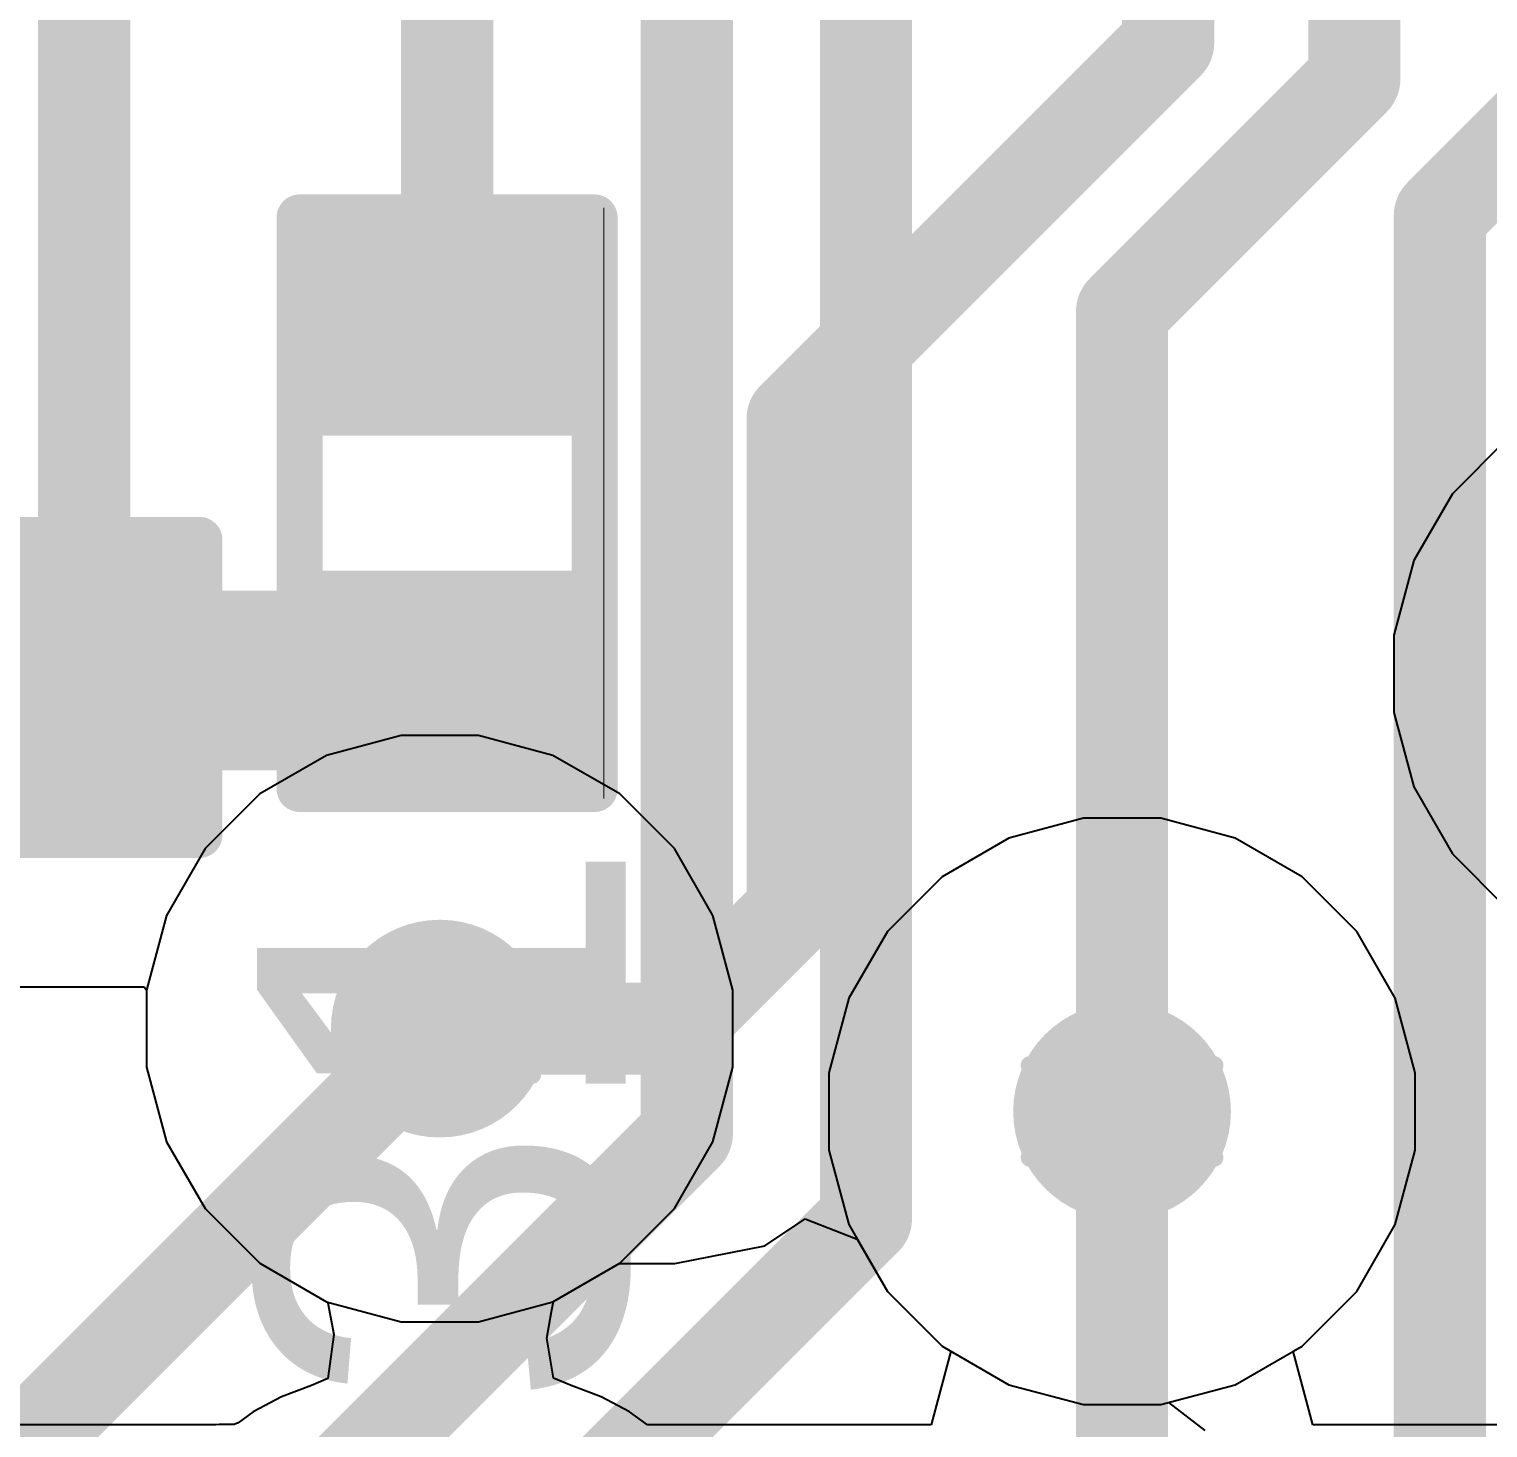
# Model space of a CAD drawing. Header units: inches. Extents: x -3 to 5437, y -3 to 5435.
# Drawn here: x 108.319 to 112.339, y 53.053 to 56.907 of the extents above; entities that cross this region are included whole.
import ezdxf

# ---------------------------------------------------------------- set-up
doc = ezdxf.new("R2010")
doc.units = ezdxf.units.IN
for name, color, linetype in [('Bottom Layer', 5, 'Continuous'), ('Bottom Solder', 6, 'Continuous'), ('Drill Drawing', 1, 'Continuous'), ('GND', 16, 'Continuous'), ('PWR', 76, 'Continuous'), ('Top Layer', 1, 'Continuous'), ('Top Overlay', 2, 'Continuous'), ('Top Paste', 8, 'Continuous'), ('Top Solder', 216, 'Continuous'), ('Via Holes', 16, 'Continuous')]:
    doc.layers.add(name, color=color, linetype=linetype)
doc.styles.add('Arial', font='', dxfattribs={"height": 0.2})
doc.styles.get('Arial').set_extended_font_data('Arial')

# ---------------------------------------------------------------- blocks, each defined once
blk = doc.blocks.new('C___0402_64')
at = {"layer": 'Top Layer'}
for points in [[(-0.6985, -0.3175), (-0.6985, 0.3175), (-0.2413, 0.3175), (-0.2413, -0.3175)], [(0.2413, -0.3175), (0.2413, 0.3175), (0.6985, 0.3175), (0.6985, -0.3175)]]:
    blk.add_hatch(color=1, dxfattribs=at).paths.add_polyline_path(points)
at = {"layer": 'Top Paste'}
for points in [[(-0.6985, -0.3175), (-0.6985, 0.3175), (-0.2413, 0.3175), (-0.2413, -0.3175)], [(0.2413, -0.3175), (0.2413, 0.3175), (0.6985, 0.3175), (0.6985, -0.3175)]]:
    blk.add_hatch(color=8, dxfattribs=at).paths.add_polyline_path(points)
at = {"layer": 'Top Solder'}
for points in [[(-0.7585, -0.3775), (-0.7585, 0.3775), (-0.1813, 0.3775), (-0.1813, -0.3775)], [(0.1813, -0.3775), (0.1813, 0.3775), (0.7585, 0.3775), (0.7585, -0.3775)]]:
    blk.add_hatch(color=216, dxfattribs=at).paths.add_polyline_path(points)
at = {"layer": 'Top Overlay'}
for points in [[(-0.7874, 0.4064, 0.127, 0.127, 0), (-0.7874, -0.4064, 0.127, 0.127, 0)], [(-0.2794, 0.4064, 0.127, 0.127, 0), (-0.7874, 0.4064, 0.127, 0.127, 0)], [(0.7874, 0.4064, 0.127, 0.127, 0), (0.2794, 0.4064, 0.127, 0.127, 0)], [(0.7874, 0.4064, 0.127, 0.127, 0), (0.7874, -0.4064, 0.127, 0.127, 0)], [(-0.2794, -0.4064, 0.127, 0.127, 0), (-0.7874, -0.4064, 0.127, 0.127, 0)], [(0.7874, -0.4064, 0.127, 0.127, 0), (0.2794, -0.4064, 0.127, 0.127, 0)]]:
    blk.add_lwpolyline(points, format="xyseb", dxfattribs=at)
for points in [[(-0.8191, 0.4064, 0.0635, 0.0635, 1), (-0.7556, 0.4064, 0.0635, 0.0635, 1)], [(-0.8191, 0.4064, 0.0635, 0.0635, 1), (-0.7556, 0.4064, 0.0635, 0.0635, 1)], [(-0.3111, 0.4064, 0.0635, 0.0635, 1), (-0.2477, 0.4064, 0.0635, 0.0635, 1)], [(0.2477, 0.4064, 0.0635, 0.0635, 1), (0.3111, 0.4064, 0.0635, 0.0635, 1)], [(0.7556, 0.4064, 0.0635, 0.0635, 1), (0.8191, 0.4064, 0.0635, 0.0635, 1)], [(0.7556, 0.4064, 0.0635, 0.0635, 1), (0.8191, 0.4064, 0.0635, 0.0635, 1)], [(-0.8191, -0.4064, 0.0635, 0.0635, 1), (-0.7556, -0.4064, 0.0635, 0.0635, 1)], [(-0.8191, -0.4064, 0.0635, 0.0635, 1), (-0.7556, -0.4064, 0.0635, 0.0635, 1)], [(-0.3111, -0.4064, 0.0635, 0.0635, 1), (-0.2477, -0.4064, 0.0635, 0.0635, 1)], [(0.2477, -0.4064, 0.0635, 0.0635, 1), (0.3111, -0.4064, 0.0635, 0.0635, 1)], [(0.7556, -0.4064, 0.0635, 0.0635, 1), (0.8191, -0.4064, 0.0635, 0.0635, 1)], [(0.7556, -0.4064, 0.0635, 0.0635, 1), (0.8191, -0.4064, 0.0635, 0.0635, 1)]]:
    blk.add_lwpolyline(points, format="xyseb", close=True, dxfattribs=at)
blk = doc.blocks.new('R___0402_441')
at = {"layer": 'Top Layer'}
for points in [[(-0.6985, -0.3175), (-0.6985, 0.3175), (-0.2413, 0.3175), (-0.2413, -0.3175)], [(0.2413, -0.3175), (0.2413, 0.3175), (0.6985, 0.3175), (0.6985, -0.3175)]]:
    blk.add_hatch(color=1, dxfattribs=at).paths.add_polyline_path(points)
at = {"layer": 'Top Paste'}
for points in [[(-0.6985, -0.3175), (-0.6985, 0.3175), (-0.2413, 0.3175), (-0.2413, -0.3175)], [(0.2413, -0.3175), (0.2413, 0.3175), (0.6985, 0.3175), (0.6985, -0.3175)]]:
    blk.add_hatch(color=8, dxfattribs=at).paths.add_polyline_path(points)
at = {"layer": 'Top Solder'}
for points in [[(-0.7535, -0.3725), (-0.7535, 0.3725), (-0.1863, 0.3725), (-0.1863, -0.3725)], [(0.1863, -0.3725), (0.1863, 0.3725), (0.7535, 0.3725), (0.7535, -0.3725)]]:
    blk.add_hatch(color=216, dxfattribs=at).paths.add_polyline_path(points)
at = {"layer": 'Top Overlay'}
for points in [[(-0.7874, 0.4064, 0.127, 0.127, 0), (0.7874, 0.4064, 0.127, 0.127, 0)], [(-0.7874, 0.4064, 0.127, 0.127, 0), (-0.7874, -0.4064, 0.127, 0.127, 0)], [(0.7874, 0.4064, 0.127, 0.127, 0), (0.7874, -0.4064, 0.127, 0.127, 0)], [(-0.7874, -0.4064, 0.127, 0.127, 0), (0.7874, -0.4064, 0.127, 0.127, 0)], [(-0.8128, -0.4318, 0.00323, 0.00323, 0), (0.8128, -0.4318, 0.00323, 0.00323, 0)]]:
    blk.add_lwpolyline(points, format="xyseb", dxfattribs=at)
for points in [[(-0.8191, 0.4064, 0.0635, 0.0635, 1), (-0.7556, 0.4064, 0.0635, 0.0635, 1)], [(-0.8191, 0.4064, 0.0635, 0.0635, 1), (-0.7556, 0.4064, 0.0635, 0.0635, 1)], [(0.7556, 0.4064, 0.0635, 0.0635, 1), (0.8191, 0.4064, 0.0635, 0.0635, 1)], [(0.7556, 0.4064, 0.0635, 0.0635, 1), (0.8191, 0.4064, 0.0635, 0.0635, 1)], [(-0.8191, -0.4064, 0.0635, 0.0635, 1), (-0.7556, -0.4064, 0.0635, 0.0635, 1)], [(-0.8191, -0.4064, 0.0635, 0.0635, 1), (-0.7556, -0.4064, 0.0635, 0.0635, 1)], [(0.7556, -0.4064, 0.0635, 0.0635, 1), (0.8191, -0.4064, 0.0635, 0.0635, 1)], [(0.7556, -0.4064, 0.0635, 0.0635, 1), (0.8191, -0.4064, 0.0635, 0.0635, 1)], [(-0.8136, -0.4318, 0.00161, 0.00161, 1), (-0.812, -0.4318, 0.00161, 0.00161, 1)], [(0.812, -0.4318, 0.00161, 0.00161, 1), (0.8136, -0.4318, 0.00161, 0.00161, 1)]]:
    blk.add_lwpolyline(points, format="xyseb", close=True, dxfattribs=at)

msp = doc.modelspace()

# ---------------------------------------------------------------- hatches: boundary and pattern name
at = {"layer": 'Bottom Layer'}
h = msp.add_hatch(color=5, dxfattribs=at)
edge = h.paths.add_edge_path()
edge.add_arc((109.4506, 54.1528), 0.3, 0, 360)
h = msp.add_hatch(color=5, dxfattribs=at)
edge = h.paths.add_edge_path()
edge.add_arc((111.3308, 53.9246), 0.3, 0, 360)
at = {"layer": 'Bottom Solder'}
h = msp.add_hatch(color=6, dxfattribs=at)
edge = h.paths.add_edge_path()
edge.add_arc((111.3308, 53.9246), 0.15, 0, 360)
at = {"layer": 'GND'}
h = msp.add_hatch(color=16, dxfattribs=at)
edge = h.paths.add_edge_path()
edge.add_arc((109.4506, 54.1528), 0.3, 0, 360)
h = msp.add_hatch(color=16, dxfattribs=at)
edge = h.paths.add_edge_path()
edge.add_arc((111.3308, 53.9246), 0.3, 0, 360)
at = {"layer": 'PWR'}
h = msp.add_hatch(color=76, dxfattribs=at)
edge = h.paths.add_edge_path()
edge.add_arc((109.4506, 54.1528), 0.3, 0, 360)
h = msp.add_hatch(color=76, dxfattribs=at)
edge = h.paths.add_edge_path()
edge.add_arc((111.3308, 53.9246), 0.3, 0, 360)
at = {"layer": 'Top Layer'}
msp.add_hatch(color=1, dxfattribs=at).paths.add_polyline_path([(108.2422, 54.8644), (109.7883, 54.8644), (109.7883, 55.3593), (108.2422, 55.3593)])
h = msp.add_hatch(color=1, dxfattribs=at)
edge = h.paths.add_edge_path()
edge.add_arc((109.4506, 54.1528), 0.3, 0, 360)
h = msp.add_hatch(color=1, dxfattribs=at)
edge = h.paths.add_edge_path()
edge.add_arc((111.3308, 53.9246), 0.3, 0, 360)
at = {"layer": 'Top Solder'}
h = msp.add_hatch(color=216, dxfattribs=at)
edge = h.paths.add_edge_path()
edge.add_arc((111.3308, 53.9246), 0.15, 0, 360)
at = {"layer": 'Via Holes'}
h = msp.add_hatch(color=7, dxfattribs=at)
edge = h.paths.add_edge_path()
edge.add_arc((109.4506, 54.1528), 0.15, 0, 360)
h = msp.add_hatch(color=7, dxfattribs=at)
edge = h.paths.add_edge_path()
edge.add_arc((111.3308, 53.9246), 0.15, 0, 360)

# ---------------------------------------------------------------- linework, layer by layer
at = {"layer": 'Bottom Layer'}
for points in [[(110.1316, 53.8632, 0.254, 0.254, 0), (110.1316, 59.03, 0.254, 0.254, 0)], [(110.625, 53.6287, 0.254, 0.254, 0), (110.625, 57.2619, 0.254, 0.254, 0)], [(107.9061, 52.6041, 0.254, 0.254, 0), (109.4506, 54.1486, 0.254, 0.254, 0)], [(109.4506, 54.1486, 0.254, 0.254, 0), (109.4506, 54.1528, 0.254, 0.254, 0)], [(111.3308, 52.8651, 0.254, 0.254, 0), (111.3308, 53.9246, 0.254, 0.254, 0)], [(108.3747, 52.1062, 0.254, 0.254, 0), (110.1316, 53.8632, 0.254, 0.254, 0)], [(108.8659, 51.8696, 0.254, 0.254, 0), (110.625, 53.6287, 0.254, 0.254, 0)]]:
    msp.add_lwpolyline(points, format="xyseb", dxfattribs=at)
for points in [[(109.3871, 54.1528, 0.127, 0.127, 1), (109.5141, 54.1528, 0.127, 0.127, 1)], [(109.3871, 54.1486, 0.127, 0.127, 1), (109.5141, 54.1486, 0.127, 0.127, 1)], [(109.3871, 54.1486, 0.127, 0.127, 1), (109.5141, 54.1486, 0.127, 0.127, 1)], [(111.2673, 53.9246, 0.127, 0.127, 1), (111.3943, 53.9246, 0.127, 0.127, 1)], [(110.0681, 53.8632, 0.127, 0.127, 1), (110.1951, 53.8632, 0.127, 0.127, 1)], [(110.0681, 53.8632, 0.127, 0.127, 1), (110.1951, 53.8632, 0.127, 0.127, 1)], [(110.5615, 53.6287, 0.127, 0.127, 1), (110.6885, 53.6287, 0.127, 0.127, 1)], [(110.5615, 53.6287, 0.127, 0.127, 1), (110.6885, 53.6287, 0.127, 0.127, 1)]]:
    msp.add_lwpolyline(points, format="xyseb", close=True, dxfattribs=at)
at = {"layer": 'Drill Drawing'}
for points in [[(109.3236, 54.2798, 0.0508, 0.0508, 0), (109.4506, 54.4068, 0.0508, 0.0508, 0)], [(109.4506, 54.4068, 0.0508, 0.0508, 0), (109.5776, 54.2798, 0.0508, 0.0508, 0)], [(109.1966, 54.2798, 0.0508, 0.0508, 0), (109.3236, 54.1528, 0.0508, 0.0508, 0)], [(109.1966, 54.2798, 0.0508, 0.0508, 0), (109.3236, 54.2798, 0.0508, 0.0508, 0)], [(109.5776, 54.2798, 0.0508, 0.0508, 0), (109.7046, 54.2798, 0.0508, 0.0508, 0)], [(109.5776, 54.1528, 0.0508, 0.0508, 0), (109.7046, 54.2798, 0.0508, 0.0508, 0)], [(111.2038, 54.0516, 0.0508, 0.0508, 0), (111.3308, 54.1786, 0.0508, 0.0508, 0)], [(111.3308, 54.1786, 0.0508, 0.0508, 0), (111.4578, 54.0516, 0.0508, 0.0508, 0)], [(109.1966, 54.0258, 0.0508, 0.0508, 0), (109.3236, 54.1528, 0.0508, 0.0508, 0)], [(109.5776, 54.1528, 0.0508, 0.0508, 0), (109.7046, 54.0258, 0.0508, 0.0508, 0)], [(111.0768, 54.0516, 0.0508, 0.0508, 0), (111.2038, 53.9246, 0.0508, 0.0508, 0)], [(111.0768, 54.0516, 0.0508, 0.0508, 0), (111.2038, 54.0516, 0.0508, 0.0508, 0)], [(111.4578, 54.0516, 0.0508, 0.0508, 0), (111.5848, 54.0516, 0.0508, 0.0508, 0)], [(111.4578, 53.9246, 0.0508, 0.0508, 0), (111.5848, 54.0516, 0.0508, 0.0508, 0)], [(109.1966, 54.0258, 0.0508, 0.0508, 0), (109.3236, 54.0258, 0.0508, 0.0508, 0)], [(109.3236, 54.0258, 0.0508, 0.0508, 0), (109.4506, 53.8988, 0.0508, 0.0508, 0)], [(109.4506, 53.8988, 0.0508, 0.0508, 0), (109.5776, 54.0258, 0.0508, 0.0508, 0)], [(109.5776, 54.0258, 0.0508, 0.0508, 0), (109.7046, 54.0258, 0.0508, 0.0508, 0)], [(111.0768, 53.7976, 0.0508, 0.0508, 0), (111.2038, 53.9246, 0.0508, 0.0508, 0)], [(111.4578, 53.9246, 0.0508, 0.0508, 0), (111.5848, 53.7976, 0.0508, 0.0508, 0)], [(111.0768, 53.7976, 0.0508, 0.0508, 0), (111.2038, 53.7976, 0.0508, 0.0508, 0)], [(111.2038, 53.7976, 0.0508, 0.0508, 0), (111.3308, 53.6706, 0.0508, 0.0508, 0)], [(111.3308, 53.6706, 0.0508, 0.0508, 0), (111.4578, 53.7976, 0.0508, 0.0508, 0)], [(111.4578, 53.7976, 0.0508, 0.0508, 0), (111.5848, 53.7976, 0.0508, 0.0508, 0)]]:
    msp.add_lwpolyline(points, format="xyseb", dxfattribs=at)
for points in [[(109.4379, 54.4068, 0.0254, 0.0254, 1), (109.4633, 54.4068, 0.0254, 0.0254, 1)], [(109.4379, 54.4068, 0.0254, 0.0254, 1), (109.4633, 54.4068, 0.0254, 0.0254, 1)], [(109.1839, 54.2798, 0.0254, 0.0254, 1), (109.2093, 54.2798, 0.0254, 0.0254, 1)], [(109.1839, 54.2798, 0.0254, 0.0254, 1), (109.2093, 54.2798, 0.0254, 0.0254, 1)], [(109.3109, 54.2798, 0.0254, 0.0254, 1), (109.3363, 54.2798, 0.0254, 0.0254, 1)], [(109.3109, 54.2798, 0.0254, 0.0254, 1), (109.3363, 54.2798, 0.0254, 0.0254, 1)], [(109.5649, 54.2798, 0.0254, 0.0254, 1), (109.5903, 54.2798, 0.0254, 0.0254, 1)], [(109.5649, 54.2798, 0.0254, 0.0254, 1), (109.5903, 54.2798, 0.0254, 0.0254, 1)], [(109.6919, 54.2798, 0.0254, 0.0254, 1), (109.7173, 54.2798, 0.0254, 0.0254, 1)], [(109.6919, 54.2798, 0.0254, 0.0254, 1), (109.7173, 54.2798, 0.0254, 0.0254, 1)], [(111.3181, 54.1786, 0.0254, 0.0254, 1), (111.3435, 54.1786, 0.0254, 0.0254, 1)], [(111.3181, 54.1786, 0.0254, 0.0254, 1), (111.3435, 54.1786, 0.0254, 0.0254, 1)], [(109.3109, 54.1528, 0.0254, 0.0254, 1), (109.3363, 54.1528, 0.0254, 0.0254, 1)], [(109.3109, 54.1528, 0.0254, 0.0254, 1), (109.3363, 54.1528, 0.0254, 0.0254, 1)], [(109.5649, 54.1528, 0.0254, 0.0254, 1), (109.5903, 54.1528, 0.0254, 0.0254, 1)], [(109.5649, 54.1528, 0.0254, 0.0254, 1), (109.5903, 54.1528, 0.0254, 0.0254, 1)], [(111.0641, 54.0516, 0.0254, 0.0254, 1), (111.0895, 54.0516, 0.0254, 0.0254, 1)], [(111.0641, 54.0516, 0.0254, 0.0254, 1), (111.0895, 54.0516, 0.0254, 0.0254, 1)], [(111.1911, 54.0516, 0.0254, 0.0254, 1), (111.2165, 54.0516, 0.0254, 0.0254, 1)], [(111.1911, 54.0516, 0.0254, 0.0254, 1), (111.2165, 54.0516, 0.0254, 0.0254, 1)], [(111.4451, 54.0516, 0.0254, 0.0254, 1), (111.4705, 54.0516, 0.0254, 0.0254, 1)], [(111.4451, 54.0516, 0.0254, 0.0254, 1), (111.4705, 54.0516, 0.0254, 0.0254, 1)], [(111.5721, 54.0516, 0.0254, 0.0254, 1), (111.5975, 54.0516, 0.0254, 0.0254, 1)], [(111.5721, 54.0516, 0.0254, 0.0254, 1), (111.5975, 54.0516, 0.0254, 0.0254, 1)], [(109.1839, 54.0258, 0.0254, 0.0254, 1), (109.2093, 54.0258, 0.0254, 0.0254, 1)], [(109.1839, 54.0258, 0.0254, 0.0254, 1), (109.2093, 54.0258, 0.0254, 0.0254, 1)], [(109.3109, 54.0258, 0.0254, 0.0254, 1), (109.3363, 54.0258, 0.0254, 0.0254, 1)], [(109.3109, 54.0258, 0.0254, 0.0254, 1), (109.3363, 54.0258, 0.0254, 0.0254, 1)], [(109.5649, 54.0258, 0.0254, 0.0254, 1), (109.5903, 54.0258, 0.0254, 0.0254, 1)], [(109.5649, 54.0258, 0.0254, 0.0254, 1), (109.5903, 54.0258, 0.0254, 0.0254, 1)], [(109.6919, 54.0258, 0.0254, 0.0254, 1), (109.7173, 54.0258, 0.0254, 0.0254, 1)], [(109.6919, 54.0258, 0.0254, 0.0254, 1), (109.7173, 54.0258, 0.0254, 0.0254, 1)], [(111.1911, 53.9246, 0.0254, 0.0254, 1), (111.2165, 53.9246, 0.0254, 0.0254, 1)], [(111.1911, 53.9246, 0.0254, 0.0254, 1), (111.2165, 53.9246, 0.0254, 0.0254, 1)], [(111.4451, 53.9246, 0.0254, 0.0254, 1), (111.4705, 53.9246, 0.0254, 0.0254, 1)], [(111.4451, 53.9246, 0.0254, 0.0254, 1), (111.4705, 53.9246, 0.0254, 0.0254, 1)], [(109.4379, 53.8988, 0.0254, 0.0254, 1), (109.4633, 53.8988, 0.0254, 0.0254, 1)], [(109.4379, 53.8988, 0.0254, 0.0254, 1), (109.4633, 53.8988, 0.0254, 0.0254, 1)], [(111.0641, 53.7976, 0.0254, 0.0254, 1), (111.0895, 53.7976, 0.0254, 0.0254, 1)], [(111.0641, 53.7976, 0.0254, 0.0254, 1), (111.0895, 53.7976, 0.0254, 0.0254, 1)], [(111.1911, 53.7976, 0.0254, 0.0254, 1), (111.2165, 53.7976, 0.0254, 0.0254, 1)], [(111.1911, 53.7976, 0.0254, 0.0254, 1), (111.2165, 53.7976, 0.0254, 0.0254, 1)], [(111.4451, 53.7976, 0.0254, 0.0254, 1), (111.4705, 53.7976, 0.0254, 0.0254, 1)], [(111.4451, 53.7976, 0.0254, 0.0254, 1), (111.4705, 53.7976, 0.0254, 0.0254, 1)], [(111.5721, 53.7976, 0.0254, 0.0254, 1), (111.5975, 53.7976, 0.0254, 0.0254, 1)], [(111.5721, 53.7976, 0.0254, 0.0254, 1), (111.5975, 53.7976, 0.0254, 0.0254, 1)], [(111.3181, 53.6706, 0.0254, 0.0254, 1), (111.3435, 53.6706, 0.0254, 0.0254, 1)], [(111.3181, 53.6706, 0.0254, 0.0254, 1), (111.3435, 53.6706, 0.0254, 0.0254, 1)]]:
    msp.add_lwpolyline(points, format="xyseb", close=True, dxfattribs=at)
at = {"layer": 'GND'}
for p, q in [((109.3442, 54.9608), (109.1387, 54.9057)), ((109.557, 54.9608), (109.3442, 54.9608)), ((109.7625, 54.9057), (109.557, 54.9608)), ((109.1387, 54.9057), (108.9545, 54.7994)), ((109.9467, 54.7994), (109.7625, 54.9057)), ((108.9545, 54.7994), (108.804, 54.6489)), ((110.0972, 54.6489), (109.9467, 54.7994)), ((111.2245, 54.7326), (111.019, 54.6775)), ((111.4372, 54.7326), (111.2245, 54.7326)), ((111.6427, 54.6775), (111.4372, 54.7326)), ((111.019, 54.6775), (110.8347, 54.5711)), ((111.827, 54.5711), (111.6427, 54.6775)), ((108.804, 54.6489), (108.6977, 54.4647)), ((110.2035, 54.4647), (110.0972, 54.6489)), ((110.8347, 54.5711), (110.6843, 54.4207)), ((111.9774, 54.4207), (111.827, 54.5711)), ((108.6977, 54.4647), (108.6426, 54.2592)), ((110.2586, 54.2592), (110.2035, 54.4647)), ((110.6843, 54.4207), (110.5779, 54.2364)), ((112.0838, 54.2364), (111.9774, 54.4207)), ((108.6426, 54.2592), (108.6426, 54.0464)), ((110.2586, 54.0464), (110.2586, 54.2592)), ((110.5779, 54.2364), (110.5228, 54.0309)), ((112.1388, 54.0309), (112.0838, 54.2364)), ((108.6426, 54.0464), (108.6977, 53.8409)), ((110.2035, 53.8409), (110.2586, 54.0464)), ((110.5228, 54.0309), (110.5228, 53.8182)), ((112.1388, 53.8182), (112.1388, 54.0309)), ((108.6977, 53.8409), (108.804, 53.6567)), ((110.0972, 53.6567), (110.2035, 53.8409)), ((110.5228, 53.8182), (110.5779, 53.6127)), ((112.0838, 53.6127), (112.1388, 53.8182)), ((108.804, 53.6567), (108.9545, 53.5062)), ((109.9467, 53.5062), (110.0972, 53.6567)), ((110.5779, 53.6127), (110.6843, 53.4284)), ((111.9774, 53.4284), (112.0838, 53.6127)), ((108.9545, 53.5062), (109.1387, 53.3999)), ((109.7625, 53.3999), (109.9467, 53.5062)), ((110.6843, 53.4284), (110.8347, 53.278)), ((111.827, 53.278), (111.9774, 53.4284)), ((109.1387, 53.3999), (109.3442, 53.3448)), ((109.557, 53.3448), (109.7625, 53.3999)), ((109.3442, 53.3448), (109.557, 53.3448)), ((110.8347, 53.278), (111.019, 53.1716)), ((111.6427, 53.1716), (111.827, 53.278)), ((111.019, 53.1716), (111.2245, 53.1166)), ((111.4372, 53.1166), (111.6427, 53.1716)), ((111.2245, 53.1166), (111.4372, 53.1166))]:
    msp.add_line(p, q, dxfattribs=at)
at = {"layer": 'PWR'}
for p, q in [((112.3915, 55.7773), (112.2411, 55.6268)), ((112.2411, 55.6268), (112.1347, 55.4426)), ((112.1347, 55.4426), (112.0797, 55.2371)), ((112.0797, 55.2371), (112.0797, 55.0243)), ((112.0797, 55.0243), (112.1347, 54.8188)), ((109.3442, 54.9608), (109.1387, 54.9057)), ((109.557, 54.9608), (109.3442, 54.9608)), ((109.7625, 54.9057), (109.557, 54.9608)), ((109.1387, 54.9057), (108.9545, 54.7994)), ((109.9467, 54.7994), (109.7625, 54.9057)), ((108.9545, 54.7994), (108.804, 54.6489)), ((110.0972, 54.6489), (109.9467, 54.7994)), ((112.1347, 54.8188), (112.2411, 54.6346)), ((111.2245, 54.7326), (111.019, 54.6775)), ((111.4372, 54.7326), (111.2245, 54.7326)), ((111.6427, 54.6775), (111.4372, 54.7326)), ((111.019, 54.6775), (110.8347, 54.5711)), ((111.827, 54.5711), (111.6427, 54.6775)), ((108.804, 54.6489), (108.6977, 54.4647)), ((110.2035, 54.4647), (110.0972, 54.6489)), ((112.2411, 54.6346), (112.3915, 54.4841)), ((110.8347, 54.5711), (110.6843, 54.4207)), ((111.9774, 54.4207), (111.827, 54.5711)), ((108.6977, 54.4647), (108.6426, 54.2592)), ((110.2586, 54.2592), (110.2035, 54.4647)), ((110.6843, 54.4207), (110.5779, 54.2364)), ((112.0838, 54.2364), (111.9774, 54.4207)), ((108.6426, 54.2592), (108.6426, 54.0464)), ((110.2586, 54.0464), (110.2586, 54.2592)), ((110.5779, 54.2364), (110.5228, 54.0309)), ((112.1388, 54.0309), (112.0838, 54.2364)), ((108.6426, 54.0464), (108.6977, 53.8409)), ((110.2035, 53.8409), (110.2586, 54.0464)), ((110.5228, 54.0309), (110.5228, 53.8182)), ((112.1388, 53.8182), (112.1388, 54.0309)), ((108.6977, 53.8409), (108.804, 53.6567)), ((110.0972, 53.6567), (110.2035, 53.8409)), ((110.5228, 53.8182), (110.5779, 53.6127)), ((112.0838, 53.6127), (112.1388, 53.8182)), ((108.804, 53.6567), (108.9545, 53.5062)), ((109.9467, 53.5062), (110.0972, 53.6567)), ((110.5779, 53.6127), (110.6843, 53.4284)), ((111.9774, 53.4284), (112.0838, 53.6127)), ((108.9545, 53.5062), (109.1387, 53.3999)), ((109.7643, 53.4009), (109.9467, 53.5062)), ((110.6843, 53.4284), (110.8347, 53.278)), ((111.827, 53.278), (111.9774, 53.4284)), ((109.1387, 53.3999), (109.1419, 53.399)), ((109.1419, 53.399), (109.1424, 53.3969)), ((109.1424, 53.3969), (109.159, 53.31)), ((109.7581, 53.373), (109.7643, 53.4009)), ((109.746, 53.2994), (109.7581, 53.373)), ((109.159, 53.31), (109.1425, 53.1885)), ((109.7639, 53.1899), (109.746, 53.2994)), ((110.8593, 53.2638), (110.8049, 53.0606)), ((110.8347, 53.278), (110.8593, 53.2638)), ((111.8023, 53.2638), (111.827, 53.278)), ((111.8568, 53.0606), (111.8023, 53.2638)), ((109.1425, 53.1885), (109.0972, 53.1697)), ((109.8125, 53.1697), (109.7639, 53.1899)), ((109.0972, 53.1697), (109.0142, 53.1382)), ((109.8955, 53.1382), (109.8125, 53.1697)), ((109.0142, 53.1382), (108.9366, 53.0965)), ((109.9731, 53.0965), (109.8955, 53.1382)), ((108.8339, 53.0606), (77.0702, 53.0606)), ((108.8423, 53.0617), (108.8339, 53.0606)), ((108.884, 53.0617), (108.8423, 53.0617)), ((108.895, 53.0665), (108.884, 53.0617)), ((108.9366, 53.0965), (108.895, 53.0665)), ((110.0229, 53.0606), (109.9731, 53.0965)), ((110.8049, 53.0606), (110.0229, 53.0606)), ((124.0654, 53.0606), (111.8568, 53.0606))]:
    msp.add_line(p, q, dxfattribs=at)
at = {"layer": 'Top Layer'}
for p, q in [((107.7342, 54.2675), (108.6362, 54.2675)), ((108.6362, 54.2675), (108.6426, 54.2592)), ((108.6426, 54.2592), (108.6426, 54.0464)), ((108.6426, 54.0464), (108.6977, 53.8409)), ((108.6977, 53.8409), (108.804, 53.6567)), ((108.804, 53.6567), (108.9545, 53.5062)), ((110.3461, 53.5546), (110.4574, 53.629)), ((110.4574, 53.629), (110.6012, 53.5724)), ((110.0983, 53.5054), (110.3461, 53.5546)), ((110.6012, 53.5724), (110.6843, 53.4284)), ((108.9545, 53.5062), (109.1387, 53.3999)), ((109.7625, 53.3999), (109.9452, 53.5054)), ((109.9452, 53.5054), (110.0983, 53.5054)), ((110.6843, 53.4284), (110.8347, 53.278)), ((109.1387, 53.3999), (109.3442, 53.3448)), ((109.557, 53.3448), (109.7625, 53.3999)), ((109.3442, 53.3448), (109.557, 53.3448)), ((110.8347, 53.278), (111.019, 53.1716)), ((111.019, 53.1716), (111.2245, 53.1166)), ((111.2245, 53.1166), (111.4372, 53.1166)), ((111.4372, 53.1166), (111.4585, 53.1223)), ((111.4585, 53.1223), (111.5592, 53.045))]:
    msp.add_line(p, q, dxfattribs=at)
for points in [[(108.4708, 55.093, 0.254, 0.254, 0), (108.4708, 57.7993, 0.254, 0.254, 0)], [(109.4708, 56.0705, 0.254, 0.254, 0), (109.4708, 57.7993, 0.254, 0.254, 0)], [(111.9708, 56.769, 0.254, 0.254, 0), (111.9708, 57.7993, 0.254, 0.254, 0)], [(111.4578, 56.8685, 0.254, 0.254, 0), (111.4578, 57.7863, 0.254, 0.254, 0)], [(110.423, 55.8336, 0.254, 0.254, 0), (111.4578, 56.8685, 0.254, 0.254, 0)], [(111.3308, 56.129, 0.254, 0.254, 0), (111.9708, 56.769, 0.254, 0.254, 0)], [(112.2067, 56.3941, 0.254, 0.254, 0), (112.4708, 56.6583, 0.254, 0.254, 0)], [(112.2067, 52.6437, 0.254, 0.254, 0), (112.2067, 56.3941, 0.254, 0.254, 0)], [(111.3308, 53.9246, 0.254, 0.254, 0), (111.3308, 56.129, 0.254, 0.254, 0)], [(110.423, 54.4775, 0.254, 0.254, 0), (110.423, 55.8336, 0.254, 0.254, 0)], [(110.0983, 54.1528, 0.254, 0.254, 0), (110.423, 54.4775, 0.254, 0.254, 0)], [(109.4506, 54.1528, 0.254, 0.254, 0), (110.0983, 54.1528, 0.254, 0.254, 0)]]:
    msp.add_lwpolyline(points, format="xyseb", dxfattribs=at)
for points in [[(111.3943, 56.8685, 0.127, 0.127, 1), (111.5213, 56.8685, 0.127, 0.127, 1)], [(111.3943, 56.8685, 0.127, 0.127, 1), (111.5213, 56.8685, 0.127, 0.127, 1)], [(111.9073, 56.769, 0.127, 0.127, 1), (112.0343, 56.769, 0.127, 0.127, 1)], [(111.9073, 56.769, 0.127, 0.127, 1), (112.0343, 56.769, 0.127, 0.127, 1)], [(112.1432, 56.3941, 0.127, 0.127, 1), (112.2702, 56.3941, 0.127, 0.127, 1)], [(112.1432, 56.3941, 0.127, 0.127, 1), (112.2702, 56.3941, 0.127, 0.127, 1)], [(111.2673, 56.129, 0.127, 0.127, 1), (111.3943, 56.129, 0.127, 0.127, 1)], [(111.2673, 56.129, 0.127, 0.127, 1), (111.3943, 56.129, 0.127, 0.127, 1)], [(109.4073, 56.0705, 0.127, 0.127, 1), (109.5343, 56.0705, 0.127, 0.127, 1)], [(110.3595, 55.8336, 0.127, 0.127, 1), (110.4865, 55.8336, 0.127, 0.127, 1)], [(110.3595, 55.8336, 0.127, 0.127, 1), (110.4865, 55.8336, 0.127, 0.127, 1)], [(108.4073, 55.093, 0.127, 0.127, 1), (108.5343, 55.093, 0.127, 0.127, 1)], [(110.3595, 54.4775, 0.127, 0.127, 1), (110.4865, 54.4775, 0.127, 0.127, 1)], [(110.3595, 54.4775, 0.127, 0.127, 1), (110.4865, 54.4775, 0.127, 0.127, 1)], [(109.3871, 54.1528, 0.127, 0.127, 1), (109.5141, 54.1528, 0.127, 0.127, 1)], [(110.0348, 54.1528, 0.127, 0.127, 1), (110.1618, 54.1528, 0.127, 0.127, 1)], [(110.0348, 54.1528, 0.127, 0.127, 1), (110.1618, 54.1528, 0.127, 0.127, 1)], [(111.2673, 53.9246, 0.127, 0.127, 1), (111.3943, 53.9246, 0.127, 0.127, 1)]]:
    msp.add_lwpolyline(points, format="xyseb", close=True, dxfattribs=at)

# ---------------------------------------------------------------- block references
for name, p, rotation in [('R___0402_441', (109.4708, 55.6006), 90), ('C___0402_64', (108.0009, 55.093), 180)]:
    msp.add_blockref(name, p, dxfattribs=dict(rotation=rotation))

# ---------------------------------------------------------------- texts
at = {"layer": 'Top Overlay', "style": 'Arial'}
msp.add_text('R31', height=1.016, rotation=90, dxfattribs=at).set_placement((109.9627, 52.0789))

doc.saveas('drawing.dxf')
